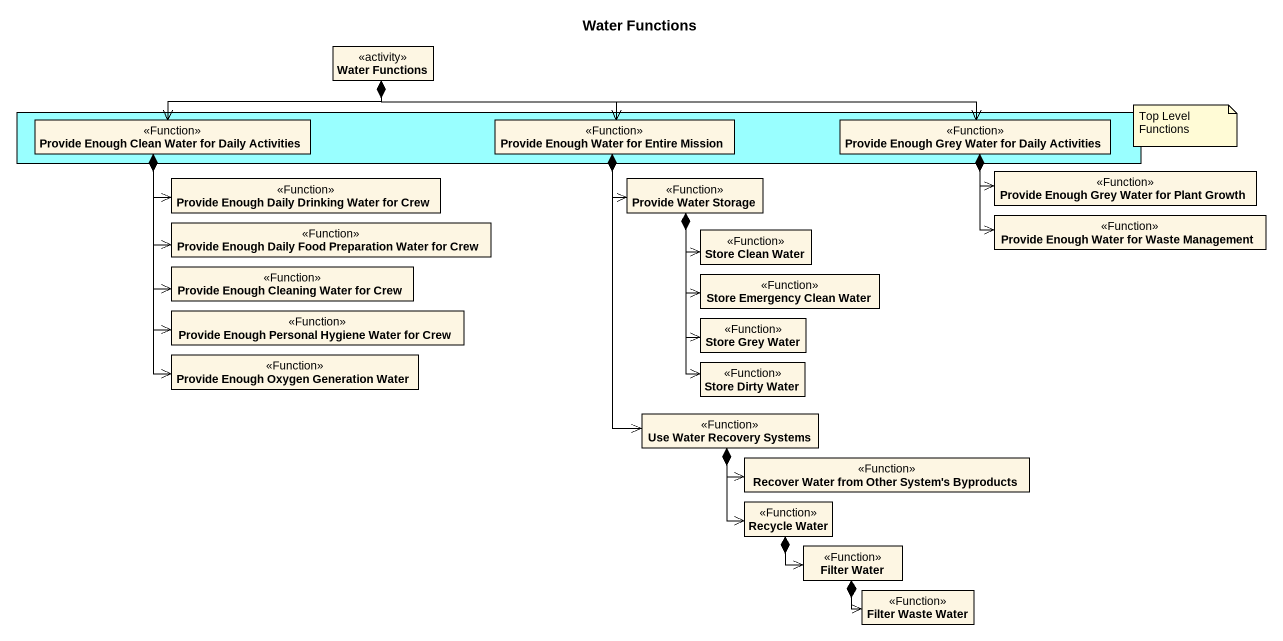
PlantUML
@startuml
title Water Functions
hide circle
hide empty members
class "Water Functions" as Water_Functions <<activity>>
rectangle " " as rectangle1 #99FFFF {
  class "Provide Enough Clean Water for Daily Activities" as Provide_Enough_Clean_Water <<Function>>
  class "Provide Enough Water for Entire Mission" as Provide_Enough_Water_for <<Function>>
  class "Provide Enough Grey Water for Daily Activities" as Provide_Enough_Grey_Water <<Function>>
}
class "Provide Enough Daily Drinking Water for Crew" as Provide_Enough_Daily <<Function>>
class "Provide Water Storage" as Provide_Water_Storage <<Function>>
class "Provide Enough Grey Water for Plant Growth" as Provide_Enough_Grey_Water_2 <<Function>>
class "Provide Enough Daily Food Preparation Water for Crew" as Provide_Enough_Daily_Food <<Function>>
class "Store Clean Water" as Store_Clean_Water <<Function>>
class "Provide Enough Water for Waste Management" as Provide_Enough_Water_for_2 <<Function>>
class "Provide Enough Cleaning Water for Crew" as Provide_Enough_Cleaning <<Function>>
class "Store Emergency Clean Water" as Store_Emergency_Clean_Water <<Function>>
class "Provide Enough Personal Hygiene Water for Crew" as Provide_Enough_Personal <<Function>>
class "Provide Enough Oxygen Generation Water" as Provide_Enough_Oxygen <<Function>>
class "Store Grey Water" as Store_Grey_Water <<Function>>
class "Store Dirty Water" as Store_Dirty_Water <<Function>>
class "Use Water Recovery Systems" as Use_Water_Recovery_Systems <<Function>>
class "Recover Water from Other System's Byproducts" as Recover_Water_from_Other <<Function>>
class "Recycle Water" as Recycle_Water <<Function>>
class "Filter Water" as Filter_Water <<Function>>
class "Filter Waste Water" as Filter_Waste_Water <<Function>>
Water_Functions *-left-> Provide_Enough_Clean_Water
Water_Functions *-right-> Provide_Enough_Water_for
Water_Functions *-right-> Provide_Enough_Grey_Water
Provide_Enough_Clean_Water *-right-> Provide_Enough_Daily
Provide_Enough_Clean_Water *--> Provide_Enough_Daily_Food
Provide_Enough_Clean_Water *--> Provide_Enough_Cleaning
Provide_Enough_Clean_Water *--> Provide_Enough_Personal
Provide_Enough_Clean_Water *--> Provide_Enough_Oxygen
Provide_Enough_Water_for *--> Provide_Water_Storage
Provide_Enough_Water_for *--> Use_Water_Recovery_Systems
Provide_Enough_Grey_Water *-right-> Provide_Enough_Grey_Water_2
Provide_Enough_Grey_Water *--> Provide_Enough_Water_for_2
Provide_Water_Storage *--> Store_Clean_Water
Provide_Water_Storage *--> Store_Emergency_Clean_Water
Provide_Water_Storage *--> Store_Grey_Water
Provide_Water_Storage *--> Store_Dirty_Water
Use_Water_Recovery_Systems *-right-> Recover_Water_from_Other
Use_Water_Recovery_Systems *--> Recycle_Water
Recycle_Water *--> Filter_Water
Filter_Water *--> Filter_Waste_Water
note as N1
  Top Level Functions
end note
@enduml
